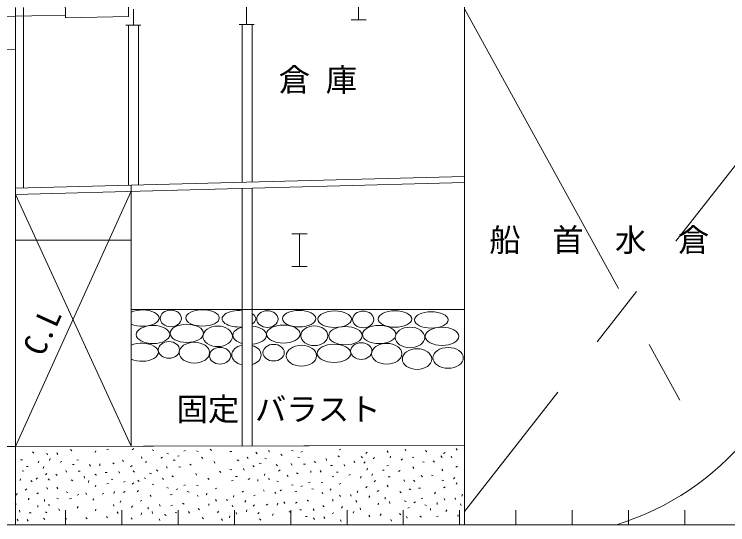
# Model space of a CAD drawing. Units: millimetres, scale not verified. Extents: x -51052 to 51048, y -29700 to 29700.
# Drawn here: x 20533 to 27631, y -19212 to -14134 of the extents above; entities that cross this region are included whole.
import ezdxf
from ezdxf.enums import TextEntityAlignment as Align

# ---------------------------------------------------------------- set-up
doc = ezdxf.new("R2010")
doc.units = ezdxf.units.MM
doc.header["$LTSCALE"] = 100
doc.linetypes.add('USER1', pattern=[50.8, 31.75, -6.35, 6.35, -6.35])
for name, color, linetype, lineweight in [('0-2_sunpou', 7, 'Continuous', 18), ('0-3_keijou', 7, 'Continuous', 18), ('0-6_center', 7, 'USER1', 18), ('0-7_hachi', 7, 'Continuous', 18)]:
    doc.layers.add(name, color=color, linetype=linetype, lineweight=lineweight)
doc.layers.add('0-5_text', color=7, linetype='Continuous')
doc.styles.add('ＭＳ ゴシック', font='')
doc.styles.get('ＭＳ ゴシック').set_extended_font_data('MS Gothic')

msp = doc.modelspace()

# ---------------------------------------------------------------- linework, layer by layer
at = {"layer": '0-2_sunpou'}
for p, q in [((21043.6, -19067.2), (21043.6, -19212.2)), ((21603.6, -19067.2), (21603.6, -19212.2)), ((22163.6, -19067.2), (22163.6, -19212.2)), ((22723.6, -19067.2), (22723.6, -19212.2)), ((23283.6, -19067.2), (23283.6, -19212.2)), ((23843.6, -19067.2), (23843.6, -19212.2)), ((24403.6, -19067.2), (24403.6, -19212.2)), ((24963.6, -19067.2), (24963.6, -19212.2)), ((25523.6, -19067.2), (25523.6, -19212.2)), ((26083.6, -19067.2), (26083.6, -19212.2)), ((26643.6, -19067.2), (26643.6, -19212.2)), ((27203.6, -19067.2), (27203.6, -19212.2)), ((-43085.1, -19212.2), (31563.6, -19212.2))]:
    msp.add_line(p, q, dxfattribs=at)
at = {"layer": '0-3_keijou'}
for p, q in [((25014, -11544.3), (25014, -19212.2)), ((21668.5, -11915.1), (21668.5, -14157.6)), ((21038.6, -13955.6), (21043, -14170.6)), ((22845.1, -14235), (22845.1, -14037.4)), ((23959.5, -14188.4), (23959.5, -13990.8)), ((20544, -14068.3), (20544, -18433.5)), ((20624, -14066.7), (20624, -15863.1)), ((21718.5, -14241.2), (21718.5, -14084.5)), ((21042.4, -14143.3), (13743.9, -14295.4)), ((21668.5, -14157.6), (21043, -14170.6)), ((23884.5, -14188.4), (24034.5, -14188.4)), ((25014, -14139.3), (25014, -19212.2)), ((21643.5, -14241.2), (21793.5, -14241.2)), ((21668.5, -14241.2), (21668.5, -15835.4)), ((21768.5, -14241.2), (21768.5, -15832.7)), ((22770.1, -14235), (22920.1, -14235)), ((22799.8, -14235), (22799.8, -15805.4)), ((22899.8, -14235), (22899.8, -15802.7)), ((20544, -14484.6), (18402.2, -14527.9)), ((25014, -15746.7), (20544, -15865.2)), ((25014, -15807), (20544, -15925.5)), ((21695.4, -15834.7), (21695.4, -18430.9)), ((22799.8, -15865.7), (22799.8, -18428.5)), ((22899.8, -15863), (22899.8, -18428.3)), ((23295.7, -16318.5), (23445.7, -16318.5)), ((23370.7, -16318.5), (23370.7, -16644.8)), ((20544, -16380.9), (21695.4, -16380.9)), ((23295.7, -16644.8), (23445.7, -16644.8)), ((21695.4, -17071.4), (25014, -17071.4)), ((25014, -18423.6), (-39629.3, -18566.3))]:
    msp.add_line(p, q, dxfattribs=at)
for points in [[(25014, -18423.6), (10636.7, -18455.3), (10636.7, -18650.8), (-19899.6, -18754.5), (-19899.6, -18522.7), (-39629.3, -18566.3), (-39629.3, -19212.2), (25014, -19212.2)], [(20544, -18433.5), (10636.7, -18455.3), (10636.7, -18650.8), (-19899.6, -18754.5), (-19899.6, -18522.7), (-39629.3, -18566.3), (-39629.3, -19212.2), (20544, -19212.2)]]:
    msp.add_lwpolyline(points, close=True, dxfattribs=at)
msp.add_arc((25715.3, -16588.2), 2746.1, 287.15418, 353.55308, dxfattribs=at)
for centre, major_axis, ratio, start_param, end_param in [((21807.3, -17156.9), (-166.8, 0), 0.489293, 0.835724, 5.447461), ((22768.3, -17163.7), (-166.8, 0), 0.489293, 4.522346, 8.044025), ((22768.3, -17163.7), (-166.8, 0), 0.489293, 2.478886, 3.8043), ((22875.3, -17327.2), (-166.8, 0), 0.541993, 5.181541, 7.38483), ((22875.3, -17327.2), (-166.8, 0), 0.541993, 1.718633, 4.564553), ((21801, -17496.5), (-166.8, 0), 0.541993, 0.88546, 5.397726), ((22842.9, -17523.6), (146.4, 0), 0.699364, 1.869512, 4.413674), ((22842.9, -17523.6), (146.4, 0), 0.699364, 5.111892, 7.454478)]:
    msp.add_ellipse(centre, major_axis=major_axis, ratio=ratio, start_param=start_param, end_param=end_param, dxfattribs=at)
for centre, major_axis, ratio in [((22090.7, -17159.2), (105.8, 0), 0.782454), ((22406.6, -17155.1), (-166.8, 0), 0.489293), ((23051.7, -17166.1), (105.8, 0), 0.782454), ((23367.6, -17161.9), (-166.8, 0), 0.489293), ((23721.1, -17167.6), (-166.8, 0), 0.489293), ((24004.5, -17170), (105.8, 0), 0.782454), ((24320.4, -17165.8), (-166.8, 0), 0.489293), ((24682.1, -17174.5), (-166.8, 0), 0.489293), ((21914.2, -17320.4), (-166.8, 0), 0.541993), ((22249.7, -17308.8), (-166.8, 0), 0.541993), ((22556.5, -17338.3), (146.4, 0), 0.699364), ((23210.8, -17315.7), (-166.8, 0), 0.541993), ((23518.2, -17332.2), (134.4, 0), 0.725248), ((23828, -17331.2), (-166.8, 0), 0.541993), ((24163.5, -17319.6), (-166.8, 0), 0.541993), ((24470.3, -17349), (146.4, 0), 0.699364), ((24789.1, -17338), (-166.8, 0), 0.541993), ((22071.6, -17473.4), (105.8, 0), 0.782454), ((22324.9, -17500.5), (151, 0), 0.684729), ((22581.1, -17530.8), (105.8, 0), 0.782454), ((23113.5, -17500.5), (105.8, 0), 0.782454), ((23390.4, -17530.9), (151, 0), 0.684729), ((23714.8, -17507.3), (-166.8, 0), 0.541993), ((23985.4, -17484.2), (105.8, 0), 0.782454), ((24238.7, -17511.2), (151, 0), 0.684729), ((24849.9, -17552.2), (151, 0), 0.684729), ((24540.6, -17564.1), (146.4, 0), 0.699364)]:
    msp.add_ellipse(centre, major_axis=major_axis, ratio=ratio, dxfattribs=at)
at = {"layer": '0-6_center'}
for p, q in [((29071.1, -13890.4), (25014, -19079)), ((25014, -14079), (27437.1, -18486.3)), ((21695.4, -15895), (20544, -18433.5)), ((21695.4, -18430.9), (20544, -15925.5))]:
    msp.add_line(p, q, dxfattribs=at)
at = {"layer": '0-7_hachi'}
for p, q in [((21721.3, -18454.4), (21707.6, -18466.6)), ((24928.3, -18455), (24940.5, -18468.8)), ((20715.5, -18486.1), (20727.7, -18499.9)), ((20856, -18500), (20864.3, -18516.5)), ((20965.5, -18514.4), (20957.3, -18498)), ((21093, -18463.1), (21105.3, -18476.8)), ((21338.1, -18494.7), (21343.9, -18477.3)), ((21471.1, -18460.6), (21453.1, -18464.3)), ((21923, -18472.9), (21905.6, -18467.1)), ((22068.5, -18506.8), (22051.1, -18501)), ((22157.4, -18528.9), (22175.4, -18525.2)), ((22237.4, -18475.1), (22219.3, -18478.8)), ((22346.7, -18477.7), (22364.2, -18483.6)), ((22481.8, -18460.7), (22494, -18474.4)), ((22697, -18483.7), (22678.6, -18482.6)), ((22936.6, -18491.8), (22948.9, -18505.6)), ((23066.4, -18471), (23070.1, -18489)), ((23185.9, -18510.5), (23198.1, -18524.3)), ((23308.3, -18478.1), (23290.9, -18472.2)), ((23401.8, -18483.5), (23385.4, -18491.8)), ((23753.8, -18525.9), (23769.2, -18536.1)), ((23781.9, -18460.5), (23765.4, -18468.7)), ((24045.1, -18490.8), (24031.3, -18503)), ((24244.5, -18476.5), (24252.7, -18492.9)), ((24430.3, -18478.1), (24422.1, -18461.6)), ((24625.1, -18473.1), (24637.3, -18486.9)), ((24821.4, -18493.9), (24804.9, -18502.1)), ((20615, -18566.4), (20596.6, -18565.3)), ((20772.3, -18597.3), (20778.1, -18579.9)), ((20888.8, -18554.1), (20883, -18571.6)), ((20990.9, -18591.3), (21007.4, -18583.1)), ((21155.5, -18570.9), (21173.5, -18567.2)), ((21512.2, -18596.6), (21527.5, -18606.7)), ((21621.4, -18582.2), (21609.2, -18568.4)), ((21801.9, -18554.5), (21798.2, -18536.4)), ((21844.1, -18579.4), (21843, -18597.7)), ((21992.8, -18549.4), (22009.3, -18541.1)), ((22132.5, -18571.1), (22114.1, -18570)), ((22396.2, -18540.5), (22408.4, -18554.2)), ((22522, -18583.8), (22530.2, -18600.2)), ((22751.9, -18567.9), (22767.3, -18578)), ((22861.2, -18553.5), (22848.9, -18539.7)), ((23024.9, -18550.9), (23042.4, -18556.7)), ((23372.3, -18542.4), (23353.9, -18541.3)), ((23518.2, -18582.4), (23533.5, -18592.5)), ((23636.8, -18554.2), (23640.5, -18572.2)), ((23909.9, -18580.3), (23922.1, -18594.1)), ((23998, -18546.5), (23985.8, -18532.7)), ((24024.7, -18588), (24010.9, -18600.2)), ((24116.8, -18542.9), (24103, -18555.1)), ((24277.3, -18530.6), (24271.5, -18548)), ((24394.7, -18557.2), (24380.9, -18569.4)), ((24490.7, -18538.7), (24508.1, -18544.5)), ((24594.4, -18585.5), (24611.8, -18591.3)), ((24701.4, -18576), (24713.6, -18589.8)), ((24789.5, -18542.2), (24777.3, -18528.4)), ((24887.3, -18547.9), (24879.1, -18531.5)), ((20653.8, -18633.1), (20672.1, -18634.2)), ((20825.8, -18633.8), (20819.9, -18651.3)), ((21130.6, -18613.1), (21112.2, -18612)), ((21282.2, -18612.5), (21290.5, -18628.9)), ((21383.1, -18626.4), (21384.2, -18608)), ((21691, -18635.5), (21704.8, -18623.3)), ((21960.3, -18680), (21948.1, -18666.2)), ((22046.8, -18632.3), (22055, -18648.7)), ((22171.3, -18637.7), (22189.6, -18638.8)), ((22278.4, -18611.1), (22293.8, -18621.3)), ((22697, -18664.5), (22678.6, -18663.4)), ((22821.5, -18670), (22813.3, -18653.6)), ((22908, -18622.3), (22920.2, -18636)), ((22988.4, -18604.4), (22971, -18598.6)), ((23150.5, -18625.2), (23138.3, -18611.5)), ((23177.2, -18666.8), (23163.5, -18679)), ((23286.5, -18603.6), (23294.8, -18620)), ((23411, -18609), (23429.4, -18610.1)), ((23698.9, -18622.6), (23680.5, -18621.5)), ((23823.4, -18628), (23815.2, -18611.6)), ((24042.5, -18668.5), (24048.3, -18651)), ((24214.5, -18669.2), (24196.1, -18668.1)), ((24239.4, -18627), (24257.4, -18623.3)), ((24499.7, -18636), (24507.9, -18652.5)), ((24796.6, -18676.1), (24788.4, -18659.6)), ((24941.3, -18630.8), (24924.8, -18639.1)), ((20628.9, -18675.3), (20610.8, -18679)), ((20843.6, -18714.2), (20857.4, -18702)), ((20958.4, -18722), (20946.2, -18708.2)), ((21044.9, -18674.2), (21053.1, -18690.7)), ((21169.4, -18679.7), (21187.7, -18680.8)), ((21231.5, -18748.1), (21227.8, -18730)), ((21350.1, -18719.9), (21334.7, -18709.7)), ((21457.2, -18693.3), (21438.9, -18692.2)), ((21581.7, -18698.7), (21573.5, -18682.3)), ((21717.7, -18677.1), (21729.9, -18690.8)), ((21879.8, -18697.8), (21897.3, -18703.7)), ((22116.3, -18734.4), (22101, -18724.2)), ((22346.3, -18718.5), (22338, -18702)), ((22589.9, -18691.2), (22574.5, -18681)), ((22735.8, -18731.2), (22754.1, -18732.3)), ((23024.2, -18722.9), (23025.3, -18704.6)), ((23246.9, -18720.1), (23259.1, -18733.8)), ((23356.1, -18705.7), (23340.8, -18695.5)), ((23485.1, -18675.9), (23484, -18694.2)), ((23586, -18689.8), (23577.8, -18673.3)), ((23712.8, -18731.4), (23694.8, -18735.1)), ((23737.7, -18689.2), (23756, -18690.3)), ((23877.4, -18710.9), (23860.9, -18719.2)), ((23979.5, -18748.2), (23985.3, -18730.7)), ((24096, -18705), (24090.2, -18722.4)), ((24253.3, -18735.9), (24271.7, -18737)), ((24355, -18681.3), (24371.5, -18673)), ((24594.8, -18736.1), (24582.6, -18722.3)), ((24701.9, -18726.6), (24684.5, -18720.7)), ((20591, -18771.7), (20596.8, -18754.3)), ((20709.9, -18786.1), (20697.7, -18772.4)), ((20751.5, -18759.4), (20765.2, -18747.2)), ((20870.3, -18755.8), (20882.5, -18769.6)), ((21114.4, -18776.4), (21099.1, -18766.2)), ((21273.7, -18773), (21272.6, -18791.3)), ((21471.1, -18802.1), (21453.1, -18805.8)), ((21496, -18759.9), (21514.4, -18761)), ((21635.7, -18781.6), (21619.2, -18789.8)), ((21721.3, -18795.9), (21707.6, -18808.1)), ((21762.9, -18769.2), (21775.1, -18783)), ((21843.3, -18751.4), (21825.9, -18745.5)), ((21923, -18814.4), (21905.6, -18808.6)), ((22007.1, -18748.8), (22019.3, -18762.6)), ((22472.1, -18761.8), (22459.9, -18748.1)), ((22710.9, -18773.4), (22692.9, -18777.1)), ((22875.5, -18752.9), (22859, -18761.1)), ((22957.5, -18761.7), (22956.4, -18780.1)), ((23066.4, -18747.8), (23070.1, -18765.8)), ((23162.8, -18785.7), (23145.4, -18779.9)), ((23477.1, -18787.9), (23459.1, -18791.6)), ((23586.5, -18790.5), (23603.9, -18796.3)), ((23781.9, -18802), (23765.4, -18810.2)), ((24113.9, -18785.4), (24127.6, -18773.2)), ((24409, -18764.2), (24417.2, -18780.6)), ((24506.8, -18769.9), (24519, -18783.7)), ((24805.6, -18773.4), (24788.2, -18767.6)), ((24901.6, -18754.9), (24915.4, -18742.7)), ((24928.3, -18796.5), (24940.5, -18810.3)), ((20656.6, -18855.8), (20642.8, -18868)), ((20856, -18841.5), (20864.3, -18857.9)), ((20965.5, -18855.9), (20957.3, -18839.5)), ((21338.1, -18836.2), (21343.9, -18818.7)), ((21755.2, -18884), (21768.9, -18871.8)), ((22068.5, -18848.2), (22051.1, -18842.4)), ((22162, -18853.7), (22145.6, -18862)), ((22237.4, -18816.6), (22219.3, -18820.3)), ((22346.7, -18819.2), (22364.2, -18825)), ((22549.5, -18847.5), (22533.1, -18855.7)), ((22812.7, -18877.7), (22799, -18889.9)), ((23012.1, -18863.4), (23020.4, -18879.9)), ((23177.8, -18876.4), (23191.6, -18864.2)), ((23308.3, -18819.5), (23290.9, -18813.7)), ((23401.8, -18825), (23385.4, -18833.2)), ((23494.4, -18853.5), (23511.8, -18859.4)), ((23674.5, -18869.8), (23684.6, -18854.5)), ((23945.6, -18893.6), (23951.4, -18876.2)), ((24045.1, -18832.2), (24031.3, -18844.4)), ((24161.6, -18871.9), (24145.1, -18880.1)), ((24244.5, -18817.9), (24252.7, -18834.4)), ((24369.3, -18880.7), (24381.5, -18894.4)), ((24478.5, -18866.3), (24463.2, -18856.1)), ((24556.3, -18847.8), (24574.7, -18848.9)), ((24821.4, -18835.3), (24804.9, -18843.6)), ((20557.1, -18917.2), (20563, -18899.7)), ((20671, -18965), (20681.2, -18949.6)), ((20773.1, -18895.4), (20756.7, -18903.6)), ((20974.5, -18953.3), (20957.1, -18947.4)), ((21066.6, -18890.2), (21049.2, -18884.4)), ((21159.2, -18918.7), (21175.6, -18910.5)), ((21252, -18912.6), (21243.8, -18896.2)), ((21423.2, -18900.5), (21406.7, -18908.8)), ((21523.9, -18900.1), (21529.7, -18882.6)), ((21621.3, -18891.1), (21637.7, -18882.9)), ((21885.8, -18916.5), (21894, -18933)), ((22085.8, -18913.9), (22103.8, -18910.2)), ((22254.6, -18882.3), (22272, -18888.1)), ((22355.7, -18916.6), (22363.9, -18933)), ((22442.1, -18915.3), (22452.3, -18900)), ((22713.3, -18939.1), (22719.1, -18921.7)), ((22929.2, -18917.4), (22912.8, -18925.6)), ((23136.2, -18903.1), (23124, -18889.3)), ((23325.5, -18885.2), (23343.6, -18881.5)), ((23595.5, -18887.9), (23603.7, -18904.3)), ((23769, -18916.5), (23777.3, -18933)), ((23880, -18910.9), (23883.7, -18928.9)), ((24059.5, -18941.4), (24069.6, -18926.1)), ((24222.8, -18957.6), (24223.9, -18939.2)), ((24599.6, -18948.5), (24581.5, -18952.2)), ((24714, -18903.2), (24724.2, -18887.8)), ((24808.6, -18949.9), (24816.8, -18966.3)), ((24919.5, -18944.2), (24923.2, -18962.2)), ((24985.2, -18927), (24991, -18909.5)), ((20551.7, -19010.7), (20543.4, -18994.2)), ((20767.7, -19019.9), (20766.6, -19038.3)), ((20834.3, -18981.1), (20835.4, -18962.8)), ((20876.5, -19006.1), (20880.2, -19024.1)), ((21083.9, -18955.9), (21101.9, -18952.2)), ((21315.8, -18968.4), (21325.9, -18953)), ((21521.3, -19009.5), (21525, -19027.5)), ((21586.9, -18992.2), (21592.8, -18974.8)), ((21802.9, -18970.5), (21786.5, -18978.7)), ((21976.9, -19012), (21985.1, -19028.5)), ((22091.4, -19024.8), (22107.9, -19016.6)), ((22206.8, -18996.1), (22222.1, -19006.3)), ((22468.7, -19022.5), (22469.8, -19004.1)), ((22536.7, -18962), (22544.9, -18978.5)), ((22647.6, -18956.4), (22651.3, -18974.4)), ((22707.8, -19032.7), (22699.6, -19016.2)), ((22827.1, -18986.9), (22837.3, -18971.6)), ((22923.5, -19015.2), (22909.7, -19027.4)), ((23057.4, -19008.1), (23040.9, -19016.3)), ((23154.7, -18999.1), (23148.9, -19016.5)), ((23216.6, -18983.3), (23224.9, -18999.7)), ((23331.2, -18996.1), (23347.7, -18987.9)), ((23446.6, -18967.4), (23461.9, -18977.5)), ((23602.6, -19021.8), (23614.8, -19035.5)), ((23701.1, -18977), (23702.2, -18958.6)), ((23940.1, -18987.2), (23931.9, -18970.7)), ((24156.1, -18996.4), (24155, -19014.8)), ((24265, -18982.5), (24268.7, -19000.5)), ((24430.7, -18980.1), (24413.3, -18974.3)), ((24524.2, -18985.6), (24507.8, -18993.8)), ((24616.8, -19014.1), (24634.2, -19020)), ((24740.6, -19010.3), (24741.7, -18991.9)), ((24979.7, -19020.5), (24971.4, -19004)), ((20588.8, -19086), (20585.1, -19068)), ((20700.8, -19094), (20682.4, -19092.9)), ((20842.7, -19082.7), (20858, -19092.9)), ((20975, -19054), (20983.2, -19070.4)), ((21169, -19030.6), (21158.9, -19046)), ((21342.4, -19075.5), (21343.5, -19057.2)), ((21558.4, -19084.8), (21566.6, -19101.2)), ((21700.8, -19040), (21710.9, -19024.7)), ((21864.1, -19056.2), (21865.2, -19037.8)), ((21906.3, -19081.1), (21910, -19099.1)), ((22151.8, -19092.8), (22133.5, -19091.7)), ((22276.3, -19098.2), (22268.1, -19081.8)), ((22362.8, -19050.5), (22375, -19064.2)), ((22565.4, -19077.4), (22555.3, -19092.7)), ((22744.9, -19108), (22741.2, -19089.9)), ((22845.6, -19064.7), (22844.5, -19083.1)), ((22957.3, -19103.3), (22971.1, -19091)), ((23284.5, -19090.7), (23269.1, -19080.5)), ((23391.6, -19064.1), (23373.2, -19063)), ((23516.1, -19069.5), (23507.9, -19053.1)), ((23695.6, -19101.5), (23712.1, -19093.2)), ((23797.8, -19031.9), (23787.6, -19047.2)), ((23911.6, -19079.7), (23905.8, -19097.2)), ((23977.3, -19062.5), (23973.6, -19044.4)), ((24448, -19045.8), (24466, -19042.1)), ((24674, -19049.1), (24672.9, -19067.5)), ((24837.3, -19065.2), (24827.1, -19080.6)), ((20562.6, -19155.7), (20570.8, -19172.1)), ((20660.4, -19161.5), (20672.6, -19175.2)), ((20825, -19146.2), (20837.2, -19159.9)), ((21040.1, -19144.7), (21052.3, -19158.4)), ((21245.8, -19140.4), (21258, -19154.2)), ((21449.8, -19130), (21462, -19143.8)), ((21695.6, -19144.7), (21707.8, -19158.4)), ((21797.4, -19095), (21796.3, -19113.3)), ((21982.6, -19171.7), (21974.3, -19155.2)), ((22044.7, -19119.4), (22029.3, -19109.2)), ((22403.7, -19138.8), (22415.9, -19152.6)), ((22604.6, -19171.7), (22596.4, -19155.2)), ((22679.3, -19125.2), (22673.4, -19142.7)), ((22973.7, -19151.9), (22985.9, -19165.7)), ((23107.9, -19102.8), (23102.1, -19120.2)), ((23430.4, -19130.7), (23448.8, -19131.8)), ((23519, -19159.2), (23510.8, -19142.8)), ((23621.6, -19149.9), (23613.4, -19133.4)), ((23786.5, -19181), (23778.3, -19164.5)), ((24069.5, -19134.3), (24061.3, -19117.9)), ((24182.8, -19103.5), (24172.6, -19118.9)), ((24287.2, -19177.9), (24279, -19161.4)), ((24365.8, -19100), (24378, -19113.8)), ((24442.7, -19146.8), (24434.5, -19130.3)), ((24569, -19128), (24584.3, -19138.1)), ((24735.2, -19134.8), (24751.6, -19126.6)), ((24951.1, -19113.1), (24945.3, -19130.5))]:
    msp.add_line(p, q, dxfattribs=at)

# ---------------------------------------------------------------- texts
at = {"layer": '0-5_text', "style": 'ＭＳ ゴシック'}
for s, p in [('倉 庫', (23164, -14969.2)), ('船\u3000首\u3000水\u3000倉', (25259.7, -16563.1)), ('固定 バラスト', (22147.1, -18246.1))]:
    msp.add_text(s, height=229.1, dxfattribs=at).set_placement(p, align=Align.BOTTOM_LEFT)
msp.add_text('C.L', height=229.1, rotation=65.475, dxfattribs=at).set_placement((20879.7, -17577.3), align=Align.BOTTOM_LEFT)

doc.saveas('drawing.dxf')
